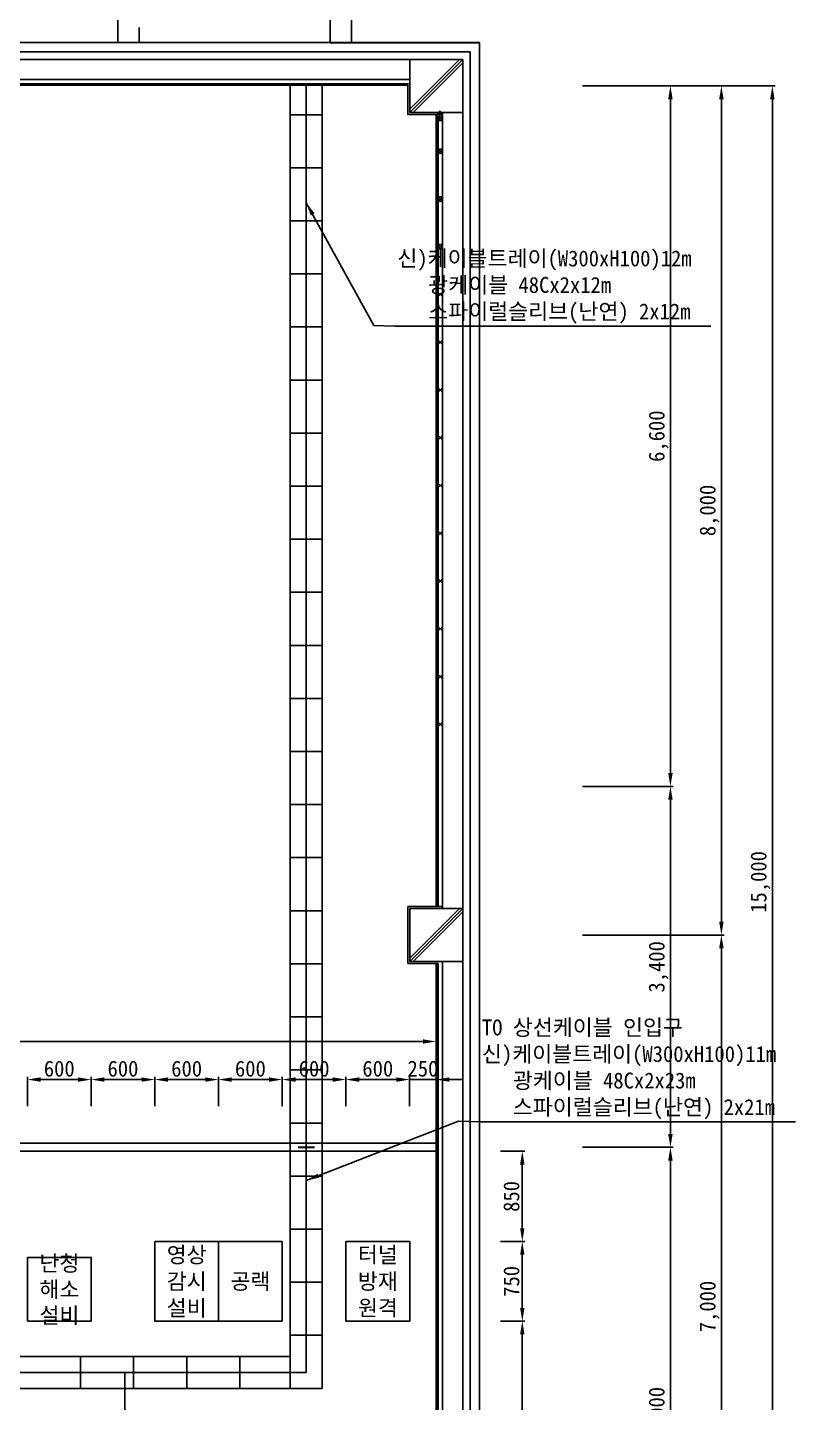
# Model space of a CAD drawing. Header units: millimetres. Extents: x -30813 to 8987, y -166608 to -135362.
# Drawn here: x -6501 to 732, y -159349 to -146395 of the extents above; entities that cross this region are included whole.
import ezdxf
from ezdxf.enums import TextEntityAlignment as Align

# ---------------------------------------------------------------- set-up
doc = ezdxf.new("R2010")
doc.units = ezdxf.units.MM
doc.linetypes.add('HIDDEN', pattern=[0.375, 0.25, -0.125])
for name, color, linetype in [('TT-BASE', 253, 'Continuous'), ('TT-CABL', 4, 'Continuous'), ('TT-TRAY', 4, 'Continuous'), ('TZ-BASE', 253, 'Continuous'), ('TZ-DIMS', 1, 'Continuous'), ('TZ-LEAL', 1, 'Continuous'), ('TZ-LEAT', 3, 'Continuous'), ('TZ-TEXT', 3, 'Continuous')]:
    doc.layers.add(name, color=color, linetype=linetype)
doc.styles.get("Standard").update_dxf_attribs({"font": 'GulimChe.ttf'})
doc.linetypes.add('BATTINB', pattern='A,0,-0.0025,[134,GulimChe.ttf,S=0.0025,R=0,X=-0.0025,Y=0.01],-0.005,[134,GulimChe.ttf,S=0.0025,R=180,X=0.0025,Y=0.01],-0.0025', length=0.01)
doc.dimstyles.new('D50', dxfattribs={"dimscale": 50, "dimtxt": 3, "dimasz": 2.5, "dimexe": 0.5, "dimexo": 0.5, "dimgap": 0.5, "dimtad": 1, "dimdec": 0, "dimzin": 1, "dimdsep": 46, "dimlunit": 6, "dimtxsty": 'Standard', "dimcen": 1, "dimclrd": 1, "dimclre": 1, "dimclrt": 3, "dimadec": 0, "dimazin": 0, "dimtfac": 1, "dimtdec": 0, "dimtix": 1, "dimtmove": 2, "dimatfit": 3, "dimfxl": 0, "dimtvp": 2, "dimlwd": -1, "dimlwe": -1, "dimarcsym": 0})

# ---------------------------------------------------------------- blocks, each defined once
blk = doc.blocks.new('*D20')
at = {"layer": 'DEFPOINTS', "color": 0, "ltscale": 0.1}
for p in [(-1299, -156945), (-446, -156945), (-1299, -161945)]:
    blk.add_point(p, dxfattribs=at)
at = {"layer": 'TZ-DIMS', "color": 1, "ltscale": 0.1}
for p, q in [((-1274, -156945), (-421, -156945)), ((-446, -161820), (-446, -157070)), ((-1274, -161945), (-421, -161945))]:
    blk.add_line(p, q, dxfattribs=at)
for points in [[(-467, -157070), (-425, -157070), (-446, -156945)], [(-467, -161820), (-425, -161820), (-446, -161945)]]:
    blk.add_solid(points, dxfattribs=at)
at = {"layer": 'TZ-DIMS', "color": 3, "ltscale": 0.1, "insert": (-557, -159445), "char_height": 150, "attachment_point": 5, "rotation": 90}
blk.add_mtext('5,000', dxfattribs=at)
blk = doc.blocks.new('*D21')
at = {"layer": 'DEFPOINTS', "color": 0, "ltscale": 0.1}
for p in [(-1299, -153545), (-446, -153545), (-1299, -156945)]:
    blk.add_point(p, dxfattribs=at)
at = {"layer": 'TZ-DIMS', "color": 1, "ltscale": 0.1}
for p, q in [((-1274, -153545), (-421, -153545)), ((-446, -156820), (-446, -153670)), ((-1274, -156945), (-421, -156945))]:
    blk.add_line(p, q, dxfattribs=at)
for points in [[(-467, -153670), (-425, -153670), (-446, -153545)], [(-467, -156820), (-425, -156820), (-446, -156945)]]:
    blk.add_solid(points, dxfattribs=at)
at = {"layer": 'TZ-DIMS', "color": 3, "ltscale": 0.1, "insert": (-557, -155245), "char_height": 150, "attachment_point": 5, "rotation": 90}
blk.add_mtext('3,400', dxfattribs=at)
blk = doc.blocks.new('*D22')
at = {"layer": 'DEFPOINTS', "color": 0, "ltscale": 0.1}
for p in [(-1299, -146945), (-446, -146945), (-1299, -153545)]:
    blk.add_point(p, dxfattribs=at)
at = {"layer": 'TZ-DIMS', "color": 1, "ltscale": 0.1}
for p, q in [((-1274, -146945), (-421, -146945)), ((-446, -153420), (-446, -147070)), ((-1274, -153545), (-421, -153545))]:
    blk.add_line(p, q, dxfattribs=at)
for points in [[(-467, -147070), (-425, -147070), (-446, -146945)], [(-467, -153420), (-425, -153420), (-446, -153545)]]:
    blk.add_solid(points, dxfattribs=at)
at = {"layer": 'TZ-DIMS', "color": 3, "ltscale": 0.1, "insert": (-557, -150245), "char_height": 150, "attachment_point": 5, "rotation": 90}
blk.add_mtext('6,600', dxfattribs=at)
blk = doc.blocks.new('*D23')
at = {"layer": 'DEFPOINTS', "color": 0, "ltscale": 0.1}
for p in [(-1299, -146945), (-1299, -154945), (34, -154945)]:
    blk.add_point(p, dxfattribs=at)
at = {"layer": 'TZ-DIMS', "color": 1, "ltscale": 0.1}
for p, q in [((-1274, -146945), (59, -146945)), ((34, -147070), (34, -154820)), ((-1274, -154945), (59, -154945))]:
    blk.add_line(p, q, dxfattribs=at)
for points in [[(13, -147070), (55, -147070), (34, -146945)], [(13, -154820), (55, -154820), (34, -154945)]]:
    blk.add_solid(points, dxfattribs=at)
at = {"layer": 'TZ-DIMS', "color": 3, "ltscale": 0.1, "insert": (-77, -150945), "char_height": 150, "attachment_point": 5, "rotation": 90}
blk.add_mtext('8,000', dxfattribs=at)
blk = doc.blocks.new('*D24')
at = {"layer": 'DEFPOINTS', "color": 0, "ltscale": 0.1}
for p in [(-1299, -154945), (34, -154945), (-1299, -161945)]:
    blk.add_point(p, dxfattribs=at)
at = {"layer": 'TZ-DIMS', "color": 1, "ltscale": 0.1}
for p, q in [((-1274, -154945), (59, -154945)), ((34, -161820), (34, -155070)), ((-1274, -161945), (59, -161945))]:
    blk.add_line(p, q, dxfattribs=at)
for points in [[(13, -155070), (55, -155070), (34, -154945)], [(13, -161820), (55, -161820), (34, -161945)]]:
    blk.add_solid(points, dxfattribs=at)
at = {"layer": 'TZ-DIMS', "color": 3, "ltscale": 0.1, "insert": (-77, -158445), "char_height": 150, "attachment_point": 5, "rotation": 90}
blk.add_mtext('7,000', dxfattribs=at)
blk = doc.blocks.new('*D25')
at = {"layer": 'DEFPOINTS', "color": 0, "ltscale": 0.1}
for p in [(-1299, -146945), (514, -146945), (-1299, -161945)]:
    blk.add_point(p, dxfattribs=at)
at = {"layer": 'TZ-DIMS', "color": 1, "ltscale": 0.1}
for p, q in [((-1274, -146945), (539, -146945)), ((514, -161820), (514, -147070)), ((-1274, -161945), (539, -161945))]:
    blk.add_line(p, q, dxfattribs=at)
for points in [[(493, -147070), (535, -147070), (514, -146945)], [(493, -161820), (535, -161820), (514, -161945)]]:
    blk.add_solid(points, dxfattribs=at)
at = {"layer": 'TZ-DIMS', "color": 3, "ltscale": 0.1, "insert": (403, -154445), "char_height": 150, "attachment_point": 5, "rotation": 90}
blk.add_mtext('15,000', dxfattribs=at)
blk = doc.blocks.new('*D66')
at = {"layer": 'DEFPOINTS', "color": 0}
for p in [(-5902, -156307), (-6502, -156583), (-5902, -156583)]:
    blk.add_point(p, dxfattribs=at)
at = {"layer": 'TZ-DIMS', "color": 1}
for p, q in [((-6502, -156558), (-6502, -156282)), ((-6377, -156307), (-6027, -156307)), ((-5902, -156558), (-5902, -156282))]:
    blk.add_line(p, q, dxfattribs=at)
for points in [[(-6377, -156286), (-6377, -156328), (-6502, -156307)], [(-6027, -156286), (-6027, -156328), (-5902, -156307)]]:
    blk.add_solid(points, dxfattribs=at)
at = {"layer": 'TZ-DIMS', "color": 3, "insert": (-6202, -156205), "char_height": 150, "attachment_point": 5}
blk.add_mtext('600', dxfattribs=at)
blk = doc.blocks.new('*D67')
at = {"layer": 'DEFPOINTS', "color": 0}
for p in [(-5902, -156307), (-5902, -156583), (-5302, -156583)]:
    blk.add_point(p, dxfattribs=at)
at = {"layer": 'TZ-DIMS', "color": 1}
for p, q in [((-5902, -156558), (-5902, -156282)), ((-5427, -156307), (-5777, -156307)), ((-5302, -156558), (-5302, -156282))]:
    blk.add_line(p, q, dxfattribs=at)
for points in [[(-5777, -156286), (-5777, -156328), (-5902, -156307)], [(-5427, -156286), (-5427, -156328), (-5302, -156307)]]:
    blk.add_solid(points, dxfattribs=at)
at = {"layer": 'TZ-DIMS', "color": 3, "insert": (-5602, -156205), "char_height": 150, "attachment_point": 5}
blk.add_mtext('600', dxfattribs=at)
blk = doc.blocks.new('*D68')
at = {"layer": 'DEFPOINTS', "color": 0}
for p in [(-4702, -156307), (-4702, -156583), (-4102, -156583)]:
    blk.add_point(p, dxfattribs=at)
at = {"layer": 'TZ-DIMS', "color": 1}
for p, q in [((-4702, -156558), (-4702, -156282)), ((-4227, -156307), (-4577, -156307)), ((-4102, -156558), (-4102, -156282))]:
    blk.add_line(p, q, dxfattribs=at)
for points in [[(-4577, -156286), (-4577, -156328), (-4702, -156307)], [(-4227, -156286), (-4227, -156328), (-4102, -156307)]]:
    blk.add_solid(points, dxfattribs=at)
at = {"layer": 'TZ-DIMS', "color": 3, "insert": (-4402, -156205), "char_height": 150, "attachment_point": 5}
blk.add_mtext('600', dxfattribs=at)
blk = doc.blocks.new('*D69')
at = {"layer": 'DEFPOINTS', "color": 0}
for p in [(-4702, -156307), (-5302, -156583), (-4702, -156583)]:
    blk.add_point(p, dxfattribs=at)
at = {"layer": 'TZ-DIMS', "color": 1}
for p, q in [((-5302, -156558), (-5302, -156282)), ((-5177, -156307), (-4827, -156307)), ((-4702, -156558), (-4702, -156282))]:
    blk.add_line(p, q, dxfattribs=at)
for points in [[(-5177, -156286), (-5177, -156328), (-5302, -156307)], [(-4827, -156286), (-4827, -156328), (-4702, -156307)]]:
    blk.add_solid(points, dxfattribs=at)
at = {"layer": 'TZ-DIMS', "color": 3, "insert": (-5002, -156205), "char_height": 150, "attachment_point": 5}
blk.add_mtext('600', dxfattribs=at)
blk = doc.blocks.new('*D70')
at = {"layer": 'DEFPOINTS', "color": 0}
for p in [(-3502, -156307), (-4102, -156583), (-3502, -156583)]:
    blk.add_point(p, dxfattribs=at)
at = {"layer": 'TZ-DIMS', "color": 1}
for p, q in [((-4102, -156558), (-4102, -156282)), ((-3977, -156307), (-3627, -156307)), ((-3502, -156558), (-3502, -156282))]:
    blk.add_line(p, q, dxfattribs=at)
for points in [[(-3977, -156286), (-3977, -156328), (-4102, -156307)], [(-3627, -156286), (-3627, -156328), (-3502, -156307)]]:
    blk.add_solid(points, dxfattribs=at)
at = {"layer": 'TZ-DIMS', "color": 3, "insert": (-3802, -156205), "char_height": 150, "attachment_point": 5}
blk.add_mtext('600', dxfattribs=at)
blk = doc.blocks.new('*D71')
at = {"layer": 'DEFPOINTS', "color": 0}
for p in [(-3502, -156307), (-3502, -156583), (-2902, -156583)]:
    blk.add_point(p, dxfattribs=at)
at = {"layer": 'TZ-DIMS', "color": 1}
for p, q in [((-3502, -156558), (-3502, -156282)), ((-3027, -156307), (-3377, -156307)), ((-2902, -156558), (-2902, -156282))]:
    blk.add_line(p, q, dxfattribs=at)
for points in [[(-3377, -156286), (-3377, -156328), (-3502, -156307)], [(-3027, -156286), (-3027, -156328), (-2902, -156307)]]:
    blk.add_solid(points, dxfattribs=at)
at = {"layer": 'TZ-DIMS', "color": 3, "insert": (-3202, -156205), "char_height": 150, "attachment_point": 5}
blk.add_mtext('600', dxfattribs=at)
blk = doc.blocks.new('*D72')
at = {"layer": 'DEFPOINTS', "color": 0}
for p in [(-2652, -156307), (-2902, -156583), (-2652, -156583)]:
    blk.add_point(p, dxfattribs=at)
at = {"layer": 'TZ-DIMS', "color": 1}
for p, q in [((-3027, -156307), (-3152, -156307)), ((-2902, -156558), (-2902, -156282)), ((-2902, -156307), (-2652, -156307)), ((-2652, -156558), (-2652, -156282)), ((-2527, -156307), (-2402, -156307))]:
    blk.add_line(p, q, dxfattribs=at)
for points in [[(-3027, -156286), (-3027, -156328), (-2902, -156307)], [(-2527, -156286), (-2527, -156328), (-2652, -156307)]]:
    blk.add_solid(points, dxfattribs=at)
at = {"layer": 'TZ-DIMS', "color": 3, "insert": (-2777, -156205), "char_height": 150, "attachment_point": 5}
blk.add_mtext('250', dxfattribs=at)
blk = doc.blocks.new('*D73')
at = {"layer": 'DEFPOINTS', "color": 0}
for p in [(-2652, -155948), (-12652, -156583), (-2652, -156583)]:
    blk.add_point(p, dxfattribs=at)
at = {"layer": 'TZ-DIMS', "color": 1}
for p, q in [((-12652, -156558), (-12652, -155923)), ((-12527, -155948), (-2777, -155948)), ((-2652, -156558), (-2652, -155923))]:
    blk.add_line(p, q, dxfattribs=at)
for points in [[(-12527, -155928), (-12527, -155969), (-12652, -155948)], [(-2777, -155928), (-2777, -155969), (-2652, -155948)]]:
    blk.add_solid(points, dxfattribs=at)
at = {"layer": 'TZ-DIMS', "color": 3, "insert": (-7652, -155837), "char_height": 150, "attachment_point": 5}
blk.add_mtext('10,000', dxfattribs=at)
blk = doc.blocks.new('*D53')
at = {"layer": 'DEFPOINTS', "color": 0}
for p in [(-2072, -156983), (-2072, -157833), (-1841, -157833)]:
    blk.add_point(p, dxfattribs=at)
at = {"layer": 'TZ-DIMS', "color": 1}
for p, q in [((-2047, -156983), (-1816, -156983)), ((-1841, -157108), (-1841, -157708)), ((-2047, -157833), (-1816, -157833))]:
    blk.add_line(p, q, dxfattribs=at)
for points in [[(-1862, -157108), (-1820, -157108), (-1841, -156983)], [(-1862, -157708), (-1820, -157708), (-1841, -157833)]]:
    blk.add_solid(points, dxfattribs=at)
at = {"layer": 'TZ-DIMS', "color": 3, "insert": (-1943, -157408), "char_height": 150, "attachment_point": 5, "rotation": 90}
blk.add_mtext('850', dxfattribs=at)
blk = doc.blocks.new('*D54')
at = {"layer": 'DEFPOINTS', "color": 0}
for p in [(-2072, -157833), (-2072, -158583), (-1841, -158583)]:
    blk.add_point(p, dxfattribs=at)
at = {"layer": 'TZ-DIMS', "color": 1}
for p, q in [((-2047, -157833), (-1816, -157833)), ((-1841, -157958), (-1841, -158458)), ((-2047, -158583), (-1816, -158583))]:
    blk.add_line(p, q, dxfattribs=at)
for points in [[(-1862, -157958), (-1820, -157958), (-1841, -157833)], [(-1862, -158458), (-1820, -158458), (-1841, -158583)]]:
    blk.add_solid(points, dxfattribs=at)
at = {"layer": 'TZ-DIMS', "color": 3, "insert": (-1943, -158208), "char_height": 150, "attachment_point": 5, "rotation": 90}
blk.add_mtext('750', dxfattribs=at)
blk = doc.blocks.new('*D55')
at = {"layer": 'DEFPOINTS', "color": 0}
for p in [(-2072, -158583), (-2072, -161982), (-1841, -161982)]:
    blk.add_point(p, dxfattribs=at)
at = {"layer": 'TZ-DIMS', "color": 1}
for p, q in [((-2047, -158583), (-1816, -158583)), ((-1841, -158708), (-1841, -161857)), ((-2047, -161982), (-1816, -161982))]:
    blk.add_line(p, q, dxfattribs=at)
for points in [[(-1862, -158708), (-1820, -158708), (-1841, -158583)], [(-1862, -161857), (-1820, -161857), (-1841, -161982)]]:
    blk.add_solid(points, dxfattribs=at)
at = {"layer": 'TZ-DIMS', "color": 3, "insert": (-1952, -160282), "char_height": 150, "attachment_point": 5, "rotation": 90}
blk.add_mtext('3,400', dxfattribs=at)

msp = doc.modelspace()

# ---------------------------------------------------------------- linework, layer by layer
at = {"layer": 'TT-BASE'}
for points in [[(-5301.7, -158582.7), (-4701.7, -158582.7), (-4701.7, -157832.7), (-5301.7, -157832.7)], [(-4701.7, -158582.7), (-4101.7, -158582.7), (-4101.7, -157832.7), (-4701.7, -157832.7)], [(-3501.7, -158582.7), (-2901.7, -158582.7), (-2901.7, -157832.7), (-3501.7, -157832.7)], [(-6500.3, -158582.7), (-5900.3, -158582.7), (-5900.3, -157982.7), (-6500.3, -157982.7)]]:
    msp.add_lwpolyline(points, close=True, dxfattribs=at)
at = {"layer": 'TT-CABL'}
msp.add_lwpolyline([(-12351.7, -158582.7), (-12351.7, -159066.2), (-3876, -159066.2), (-3876, -146938.7)], dxfattribs=at)
at = {"layer": 'TT-CABL', "const_width": 20}
msp.add_lwpolyline([(-3954.4, -156944.7), (-3797.7, -156944.7)], dxfattribs=at)
at = {"layer": 'TT-CABL', "linetype": 'HIDDEN'}
msp.add_lwpolyline([(-5583, -159066.2), (-5583, -161850.2)], dxfattribs=at)
at = {"layer": 'TT-TRAY'}
for points in [[(-12501.7, -158582.7), (-12501.7, -159216.2), (-3726, -159216.2), (-3726, -146938.7)], [(-12201.7, -158582.7), (-12201.7, -158916.2), (-4026, -158916.2), (-4026, -146938.7)], [(-4026, -147216.2), (-3726, -147216.2)], [(-4026, -147716.2), (-3726, -147716.2)], [(-4026, -148216.2), (-3726, -148216.2)], [(-4026, -148716.2), (-3726, -148716.2)], [(-4026, -149216.2), (-3726, -149216.2)], [(-4026, -149716.2), (-3726, -149716.2)], [(-4026, -150216.2), (-3726, -150216.2)], [(-4026, -150716.2), (-3726, -150716.2)], [(-4026, -151216.2), (-3726, -151216.2)], [(-4026, -151716.2), (-3726, -151716.2)], [(-4026, -152216.2), (-3726, -152216.2)], [(-4026, -152716.2), (-3726, -152716.2)], [(-4026, -153216.2), (-3726, -153216.2)], [(-4026, -153716.2), (-3726, -153716.2)], [(-4026, -154216.2), (-3726, -154216.2)], [(-4026, -154716.2), (-3726, -154716.2)], [(-4026, -155216.2), (-3726, -155216.2)], [(-4026, -155716.2), (-3726, -155716.2)], [(-4026, -156216.2), (-3726, -156216.2)], [(-4026, -156716.2), (-3726, -156716.2)], [(-4026, -157216.2), (-3726, -157216.2)], [(-4026, -157716.2), (-3726, -157716.2)], [(-4026, -158216.2), (-3726, -158216.2)], [(-4026, -158716.2), (-3726, -158716.2)], [(-6001.7, -158916.2), (-6001.7, -159216.2)], [(-5501.7, -158916.2), (-5501.7, -159216.2)], [(-5001.7, -158916.2), (-5001.7, -159216.2)], [(-4501.7, -158916.2), (-4501.7, -159216.2)], [(-4026, -158916.2), (-4026, -159216.2)], [(-4026, -159216.2), (-3726, -159216.2)]]:
    msp.add_lwpolyline(points, dxfattribs=at)
at = {"layer": 'TZ-BASE', "linetype": 'BATTINB'}
for p, q in [((-5650.7, -146534.7), (-5650.7, -145394.7)), ((-3450.7, -146534.7), (-3450.7, -145394.7)), ((-3650.7, -146534.7), (-3650.7, -145594.7)), ((-5450.7, -146534.7), (-5450.7, -146394.7)), ((-2901.2, -147195.2), (-2401.2, -146695.2)), ((-2901.2, -147163.4), (-2433.1, -146695.2)), ((-2869.4, -147195.2), (-2401.2, -146727)), ((-2919.2, -147213.2), (-2919.2, -146938.7)), ((-2646.7, -147213.2), (-2921.2, -147213.2)), ((-2651.7, -147213.2), (-2651.7, -154677.2)), ((-2591.2, -147212.1), (-2645.7, -147212.1)), ((-2609.2, -147213.2), (-2645.7, -147213.2)), ((-2592.2, -147232.1), (-2632.2, -147272.1)), ((-2632.2, -147232.1), (-2592.2, -147272.1)), ((-2591.2, -153432.2), (-2591.2, -147212.1)), ((-2591.2, -147212.1), (-2591.2, -154677.2)), ((-2592.2, -147580.2), (-2632.2, -147540.2)), ((-2632.2, -147580.2), (-2592.2, -147540.2)), ((-2592.2, -148030.2), (-2632.2, -147990.2)), ((-2632.2, -148030.2), (-2592.2, -147990.2)), ((-2592.2, -148480.2), (-2632.2, -148440.2)), ((-2632.2, -148480.2), (-2592.2, -148440.2)), ((-2592.2, -148930.2), (-2632.2, -148890.2)), ((-2632.2, -148930.2), (-2592.2, -148890.2)), ((-2592.2, -149380.2), (-2632.2, -149340.2)), ((-2632.2, -149380.2), (-2592.2, -149340.2)), ((-2592.2, -149830.2), (-2632.2, -149790.2)), ((-2632.2, -149830.2), (-2592.2, -149790.2)), ((-2592.2, -150280.2), (-2632.2, -150240.2)), ((-2632.2, -150280.2), (-2592.2, -150240.2)), ((-2592.2, -150730.2), (-2632.2, -150690.2)), ((-2632.2, -150730.2), (-2592.2, -150690.2)), ((-2592.2, -151180.2), (-2632.2, -151140.2)), ((-2632.2, -151180.2), (-2592.2, -151140.2)), ((-2592.2, -151630.2), (-2632.2, -151590.2)), ((-2632.2, -151630.2), (-2592.2, -151590.2)), ((-2592.2, -152080.2), (-2632.2, -152040.2)), ((-2632.2, -152080.2), (-2592.2, -152040.2)), ((-2592.2, -152530.2), (-2632.2, -152490.2)), ((-2632.2, -152530.2), (-2592.2, -152490.2)), ((-2592.2, -152980.2), (-2632.2, -152940.2)), ((-2632.2, -152980.2), (-2592.2, -152940.2)), ((-2919.2, -155213.2), (-2919.2, -154677.2)), ((-2919.2, -154677.2), (-2591.2, -154677.2)), ((-2901.2, -155195.2), (-2401.2, -154695.2)), ((-2901.2, -155163.4), (-2433.1, -154695.2)), ((-2869.4, -155195.2), (-2401.2, -154727)), ((-2632.2, -155213.2), (-2919.2, -155213.2)), ((-2651.7, -155213.2), (-2651.7, -161665.2))]:
    msp.add_line(p, q, dxfattribs=at)
at = {"layer": 'TZ-BASE'}
for p, q in [((-2243.2, -146534.7), (-13351.2, -146534.7)), ((-3651.5, -146534.7), (-13331.2, -146534.7)), ((-2333.2, -146624.7), (-13251.2, -146624.7)), ((-2333.2, -146624.7), (-13231.2, -146624.7)), ((-3651.5, -146539.9), (-2243.8, -146539.9)), ((-2333.2, -162265.2), (-2333.2, -146624.7)), ((-2333.2, -153695.1), (-2333.2, -146625.2)), ((-2243.2, -162355.2), (-2243.2, -146534.7)), ((-2243.2, -153795.1), (-2243.2, -146535.2)), ((-7401.5, -146694.7), (-2901.2, -146694.7)), ((-2901.2, -146884.7), (-7401.5, -146884.7)), ((-7401.5, -146885.7), (-2901.2, -146885.7)), ((-7401.5, -146925.7), (-2901.2, -146925.7)), ((-2591.2, -147212.1), (-2646.7, -147212.1)), ((-2646.7, -147212.1), (-2646.7, -147251.4)), ((-2646, -147252.1), (-2645.7, -147252.1)), ((-2645.7, -147212.1), (-2645.7, -154677.2)), ((-2645.7, -147252.1), (-2645.7, -147213.8)), ((-2632.2, -147232.1), (-2645.7, -147232.1)), ((-2645, -147213.1), (-2592.2, -147213.1)), ((-2632.2, -147232.1), (-2632.2, -154677.2)), ((-2592.2, -147213.1), (-2592.2, -147252.1)), ((-2592.2, -147252.1), (-2591.9, -147252.1)), ((-2591.2, -153450.2), (-2591.2, -147195.2)), ((-2591.2, -147251.4), (-2591.2, -147212.1)), ((-2401.2, -154695.2), (-2401.2, -147195.2)), ((-2592.2, -153623.2), (-2592.2, -153662.2)), ((-2592.2, -153662.2), (-2591.9, -153662.2)), ((-2592.2, -161635.2), (-2592.2, -155195.2)), ((-2591.2, -161695.2), (-2591.2, -155195.2)), ((-2401.2, -161695.2), (-2401.2, -155195.2)), ((-2644.7, -161675.2), (-2644.7, -155213.2)), ((-2632.2, -161675.2), (-2632.2, -155213.2))]:
    msp.add_line(p, q, dxfattribs=at)
at = {"layer": 'TZ-BASE', "ltscale": 0.1}
for p, q in [((-7381.8, -146938.7), (-2919.2, -146938.7)), ((-2401.2, -147195.2), (-2591.2, -147195.2)), ((-2591.2, -154677.2), (-2591.2, -154695.2)), ((-2401.2, -154695.2), (-2591.2, -154695.2)), ((-2401.2, -155195.2), (-2592.2, -155195.2)), ((-2632.2, -156906.7), (-12676.1, -156906.7)), ((-2632.2, -156982.7), (-12676.1, -156982.7))]:
    msp.add_line(p, q, dxfattribs=at)
at = {"layer": 'TZ-BASE'}
for points in [[(-2401.2, -146695.2), (-2901.2, -146695.2), (-2901.2, -147195.2), (-2401.2, -147195.2)], [(-2592.2, -147272.1), (-2632.2, -147272.1), (-2632.2, -147232.1), (-2592.2, -147232.1)], [(-2592.2, -147540.2), (-2632.2, -147540.2), (-2632.2, -147580.2), (-2592.2, -147580.2)], [(-2592.2, -147990.2), (-2632.2, -147990.2), (-2632.2, -148030.2), (-2592.2, -148030.2)], [(-2592.2, -148440.2), (-2632.2, -148440.2), (-2632.2, -148480.2), (-2592.2, -148480.2)], [(-2401.2, -154695.2), (-2901.2, -154695.2), (-2901.2, -155195.2), (-2401.2, -155195.2)]]:
    msp.add_lwpolyline(points, close=True, dxfattribs=at)
for points in [[(-2618.5, -147181.8), (-2616, -147184), (-2616, -147188.4), (-2621, -147185.9), (-2621, -147184), (-2618.5, -147181.8)], [(-2621, -147187.6), (-2616, -147190.1), (-2616, -147193.5), (-2621, -147191), (-2621, -147187.6)], [(-2621, -147193), (-2616, -147195.5), (-2616, -147198.8), (-2621, -147196.3), (-2621, -147193)], [(-2621, -147198), (-2616, -147200.5), (-2616, -147203.8), (-2621, -147201.3), (-2621, -147198)], [(-2621, -147212.1), (-2621, -147203), (-2616, -147205.5), (-2616, -147212.1)]]:
    msp.add_lwpolyline(points, dxfattribs=at)
for centre, radius, start, end in [((-2646, -147251.4), 0.7, 180, 270), ((-2645, -147213.8), 0.7, 90, 180), ((-2618.7, -147211.5), 6.44, 194.78327, 345.28078), ((-2591.9, -147251.4), 0.7, 270, 0)]:
    msp.add_arc(centre, radius, start, end, dxfattribs=at)

# ---------------------------------------------------------------- texts
at = {"layer": 'TZ-LEAT', "char_height": 150, "attachment_point": 7}
for s, insert in [('{\\C6;신)케이블트레이(W300xH100)12m\\P   광케이블 48Cx2x12m\\P\\pt300;   스파이럴슬리브(난연) 2x12m}', (-3017.8, -149185.1)), ('{\\C3;TO 상선케이블 인입구\\P\\C6;신)케이블트레이(W300xH100)11m\\P   광케이블 48Cx2x23m\\P\\pt300;   스파이럴슬리브(난연) 2x21m}', (-2221.4, -156680.9))]:
    msp.add_mtext(s, dxfattribs=dict(at, insert=insert))
at = {"layer": 'TZ-TEXT'}
for s, p in [('영상', (-5001.7, -157957.7)), ('터널', (-3201.7, -157957.7)), ('난청', (-6200.3, -158037.7)), ('감시', (-5001.7, -158207.7)), ('공랙', (-4401.7, -158207.7)), ('방재', (-3201.7, -158207.7)), ('해소', (-6200.3, -158282.7)), ('설비', (-6200.3, -158527.7)), ('설비', (-5001.7, -158457.7)), ('원격', (-3201.7, -158457.7))]:
    msp.add_text(s, height=150, dxfattribs=at).set_placement(p, align=Align.MIDDLE_CENTER)

# ---------------------------------------------------------------- dimensions: what is measured, and where the dimension line sits
at = {"layer": 'TZ-DIMS', "ltscale": 0.1}
for base, p1, p2, picture, middle in [((-446.1, -146945), (-1299.3, -153545), (-1299.3, -146945), '*D22', (-557.2, -150245)), ((33.9, -154945), (-1299.3, -146945), (-1299.3, -154945), '*D23', (-77.2, -150945)), ((513.9, -146945), (-1299.3, -161945), (-1299.3, -146945), '*D25', (402.7, -154445)), ((-446.1, -153545), (-1299.3, -156945), (-1299.3, -153545), '*D21', (-557.3, -155245)), ((33.9, -154945), (-1299.3, -161945), (-1299.3, -154945), '*D24', (-77.2, -158445)), ((-446.1, -156945), (-1299.3, -161945), (-1299.3, -156945), '*D20', (-557.2, -159445))]:
    dim = msp.add_linear_dim(base=base, p1=p1, p2=p2, angle=270, dimstyle='D50', dxfattribs=at)
    dim.commit()
    dim.dimension.update_dxf_attribs({"geometry": picture, "text_midpoint": middle})
at = {"layer": 'TZ-DIMS'}
for base, p1, p2, picture, middle in [((-2651.7, -155948.5), (-12651.7, -156582.7), (-2651.7, -156582.7), '*D73', (-7651.7, -155837.3)), ((-5901.7, -156306.7), (-6501.7, -156582.7), (-5901.7, -156582.7), '*D66', (-6201.7, -156205)), ((-4701.7, -156306.7), (-5301.7, -156582.7), (-4701.7, -156582.7), '*D69', (-5001.7, -156205)), ((-3501.7, -156306.7), (-4101.7, -156582.7), (-3501.7, -156582.7), '*D70', (-3801.7, -156205)), ((-2651.7, -156306.7), (-2901.7, -156582.7), (-2651.7, -156582.7), '*D72', (-2776.7, -156205))]:
    dim = msp.add_linear_dim(base=base, p1=p1, p2=p2, dimstyle='D50', dxfattribs=at)
    dim.commit()
    dim.dimension.update_dxf_attribs({"geometry": picture, "text_midpoint": middle})
for base, p1, p2, angle, picture, middle in [((-5901.7, -156306.7), (-5301.7, -156582.7), (-5901.7, -156582.7), 180, '*D67', (-5601.7, -156205)), ((-4701.7, -156306.7), (-4101.7, -156582.7), (-4701.7, -156582.7), 180, '*D68', (-4401.7, -156205)), ((-3501.7, -156306.7), (-2901.7, -156582.7), (-3501.7, -156582.7), 180, '*D71', (-3201.7, -156205)), ((-1841.2, -157832.7), (-2072.2, -156982.7), (-2072.2, -157832.7), 90, '*D53', (-1942.9, -157407.7)), ((-1841.2, -158582.7), (-2072.2, -157832.7), (-2072.2, -158582.7), 90, '*D54', (-1943.1, -158207.7)), ((-1841.2399, -161982.202), (-2072.2399, -158582.6933), (-2072.2399, -161982.202), 90, '*D55', (-1952.4101, -160282.4476))]:
    dim = msp.add_linear_dim(base=base, p1=p1, p2=p2, angle=angle, dimstyle='D50', dxfattribs=at)
    dim.commit()
    dim.dimension.update_dxf_attribs({"geometry": picture, "text_midpoint": middle})

# ---------------------------------------------------------------- leaders
at = {"layer": 'TZ-LEAL', "annotation_type": 0, "has_hookline": 1, "hookline_direction": 0, "text_width": 2953.3}
for points in [[(-3876, -148046), (-3238.7, -149203.8), (-3042.8, -149210.1)], [(-3876, -157258.1), (-2442.3, -156699.7), (-2246.4, -156705.9)]]:
    msp.add_leader(points, dimstyle='D50', dxfattribs=at)

doc.saveas('drawing.dxf')
